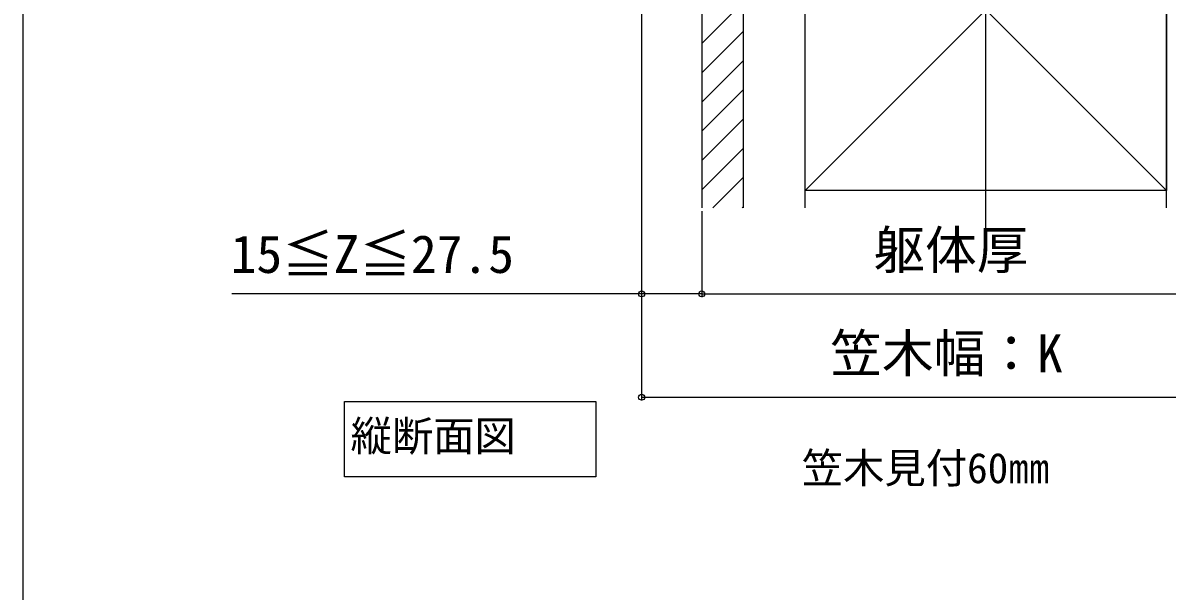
# Model space of a CAD drawing. Units: millimetres, scale not verified. Extents: x -875 to 875, y -1300 to 1292.
# Drawn here: x -875 to -542.6, y 638.1 to 803.1 of the extents above; entities that cross this region are included whole.
import ezdxf
from ezdxf.enums import TextEntityAlignment as Align

# ---------------------------------------------------------------- set-up
doc = ezdxf.new("R2010")
doc.units = ezdxf.units.MM
doc.header["$LTSCALE"] = 8
for name, color, linetype in [('0-1_USER1', 3, 'Continuous'), ('0-7_YKK_D', 6, 'Continuous'), ('0-8_YKK_ZWAK', 7, 'Continuous'), ('0-9_YSS_K', 3, 'Continuous'), ('0-A_YSS_KE', 3, 'Continuous')]:
    doc.layers.add(name, color=color, linetype=linetype)
doc.styles.add('ＭＳ ゴシック', font='')
doc.styles.get('ＭＳ ゴシック').set_extended_font_data('MS Gothic')

msp = doc.modelspace()

# ---------------------------------------------------------------- linework, layer by layer
at = {"layer": '0-1_USER1'}
msp.add_lwpolyline([(-781.575, 679.129), (-781.575, 693.129), (-708.589, 693.129), (-708.589, 671.246), (-781.575, 671.246)], close=True, dxfattribs=at)
at = {"layer": '0-7_YKK_D'}
for p, q in [((-695.29, 828.904), (-695.29, 723.404)), ((-695.29, 828.904), (-695.29, 693.404)), ((-677.79, 748.404), (-677.79, 723.404)), ((-677.79, 748.404), (-677.79, 723.404)), ((-677.79, 724.404), (-512.79, 724.404)), ((-695.29, 694.404), (-495.29, 694.404))]:
    msp.add_line(p, q, dxfattribs=at)
msp.add_lwpolyline([(-677.79, 724.404), (-695.29, 724.404), (-814.352, 724.404)], dxfattribs=at)
for centre in [(-695.29, 724.404), (-677.79, 724.404), (-677.79, 724.404), (-695.29, 694.404)]:
    msp.add_circle(centre, 0.875, dxfattribs=at)
at = {"layer": '0-8_YKK_ZWAK'}
msp.add_line((-875, 1250.4), (-875, -1299.6), dxfattribs=at)
at = {"layer": '0-9_YSS_K'}
for p, q in [((-595.29, 741.404), (-595.29, 1000.622)), ((-665.79, 859.404), (-665.79, 749.404)), ((-647.79, 859.404), (-542.79, 754.404)), ((-542.79, 859.404), (-647.79, 754.404)), ((-647.79, 749.404), (-647.79, 859.404)), ((-542.79, 749.404), (-542.79, 859.404)), ((-665.79, 809.074), (-677.79, 797.074)), ((-665.79, 800.589), (-677.79, 788.589)), ((-665.79, 792.103), (-677.79, 780.103)), ((-665.79, 783.618), (-677.79, 771.618)), ((-665.79, 775.133), (-677.79, 763.133)), ((-665.79, 766.647), (-677.79, 754.647)), ((-665.79, 758.162), (-674.548, 749.404)), ((-665.79, 749.677), (-666.063, 749.404))]:
    msp.add_line(p, q, dxfattribs=at)
for points in [[(-665.79, 859.404), (-677.79, 859.404), (-677.79, 749.404)], [(-647.79, 859.404), (-665.79, 859.404), (-665.79, 749.404)]]:
    msp.add_lwpolyline(points, dxfattribs=at)
at = {"layer": '0-A_YSS_KE'}
msp.add_lwpolyline([(-647.79, 859.404), (-542.79, 859.404), (-542.79, 754.404), (-647.79, 754.404)], close=True, dxfattribs=at)

# ---------------------------------------------------------------- texts
at = {"layer": '0-1_USER1', "style": 'ＭＳ ゴシック'}
for s, p in [('縦断面図', (-779.817, 676.102)), ('笠木見付60㎜', (-648.745, 666.806))]:
    msp.add_text(s, height=8.798, dxfattribs=at).set_placement(p, align=Align.BOTTOM_LEFT)
at = {"layer": '0-7_YKK_D', "style": 'ＭＳ ゴシック'}
for s, p in [('15≦Z≦27.5', (-814.653, 727.171)), ('躯体厚', (-627.932, 728.364)), ('笠木幅：K', (-640.46, 698.364))]:
    msp.add_text(s, height=11, dxfattribs=at).set_placement(p, align=Align.BOTTOM_LEFT)

doc.saveas('drawing.dxf')
